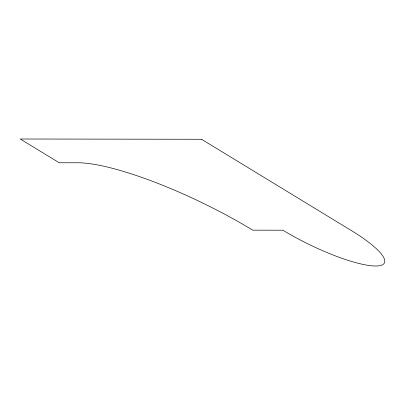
<?xml version="1.0" encoding="UTF-8"?>
<svg xmlns="http://www.w3.org/2000/svg" width="405" height="405" viewBox="0 0 405 405"><rect width="100%" height="100%" fill="white"/><g stroke="black" fill="none" stroke-linecap="round" stroke-linejoin="round"><path stroke-width="0.61" d="M201.523 139.274L20.25 139.006L59.226 162.759L76.221 162.785A141.492 30.623 25.8 0 1 252.735 230.167L282.948 230.212A74.768 16.185 25.8 0 0 376.544 265.994A74.768 16.185 25.8 0 0 347.677 228.334L201.523 139.274"/></g></svg>
